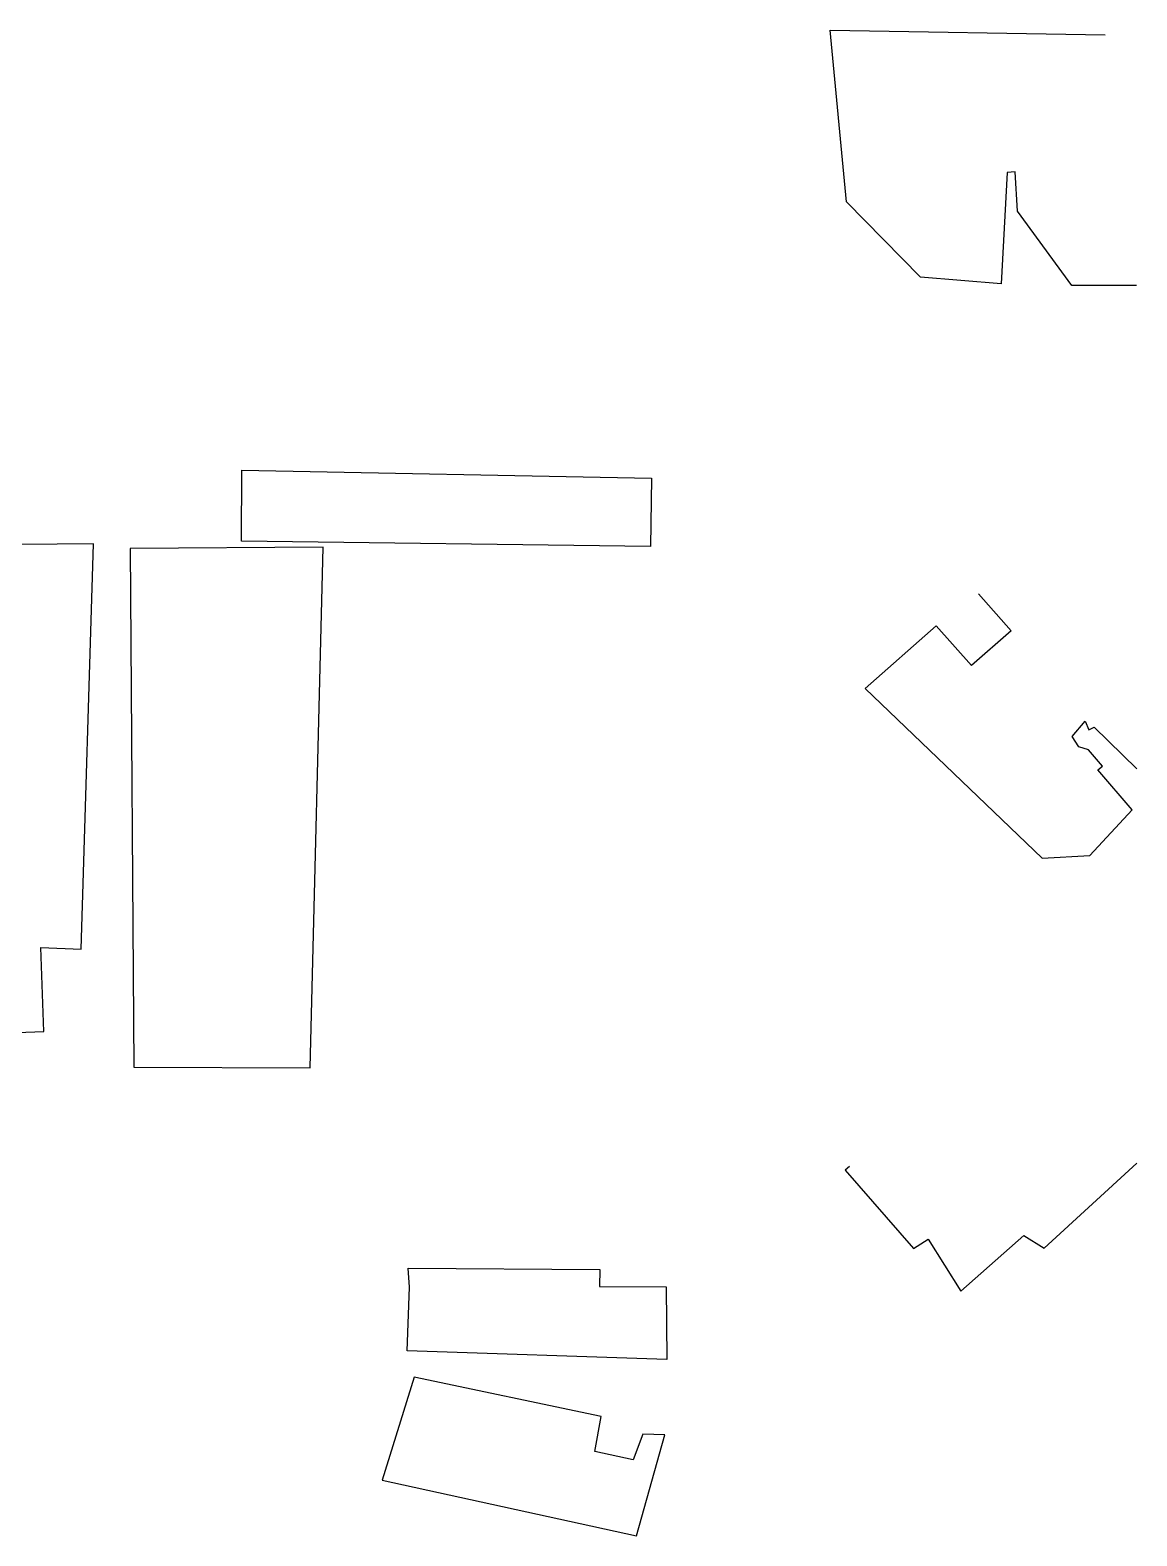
# Model space of a CAD drawing. Header units: metres. Extents: x 320405 to 332543, y 7395686 to 7410003.
# Drawn here: x 327335.7 to 327500, y 7397428.5 to 7397652.1 of the extents above; entities that cross this region are included whole.
import ezdxf

# ---------------------------------------------------------------- set-up
doc = ezdxf.new("R2010")
doc.units = ezdxf.units.M
doc.header["$LTSCALE"] = 10
doc.header["$MEASUREMENT"] = 0
doc.layers.add('Edificações', color=30, linetype='Continuous')

msp = doc.modelspace()

# ---------------------------------------------------------------- linework, layer by layer
at = {"layer": 'Edificações'}
for points in [[(327499.92, 7397614.17), (327490.32, 7397614.17), (327482.3, 7397625.21), (327481.93, 7397631.04), (327480.72, 7397630.92), (327479.85, 7397614.41), (327467.85, 7397615.38), (327456.89, 7397626.59), (327454.46, 7397652.07), (327495.31, 7397651.38)], [(327476.49, 7397568.37), (327481.32, 7397562.92), (327475.45, 7397557.73), (327470.2, 7397563.66), (327459.67, 7397554.34), (327485.94, 7397529.17), (327493, 7397529.54), (327499.32, 7397536.3), (327494.22, 7397542.25), (327494.89, 7397542.82), (327492.81, 7397545.24), (327491.36, 7397545.67), (327490.37, 7397547.23), (327492.3, 7397549.47), (327492.87, 7397548.22), (327493.67, 7397548.59), (327500, 7397542.4)], [(327457.32, 7397483.38), (327456.69, 7397482.84), (327466.85, 7397471.21), (327469.03, 7397472.58), (327473.88, 7397464.89), (327483.23, 7397473.14), (327486.24, 7397471.24), (327500, 7397483.89)]]:
    msp.add_lwpolyline(points, dxfattribs=at)
for points in [[(327367.06, 7397576.2), (327367.11, 7397586.73), (327427.96, 7397585.57), (327427.77, 7397575.43)], [(327345.1, 7397575.8), (327318.05, 7397575.55), (327318.52, 7397525.79), (327303.72, 7397526.17), (327303.81, 7397529.65), (327298.82, 7397529.78), (327299.53, 7397510.62), (327312.28, 7397511.09), (327312.37, 7397508.51), (327317.5, 7397508.7), (327317.39, 7397511.7), (327322.86, 7397511.91), (327323.09, 7397505.74), (327317.61, 7397505.54), (327317.72, 7397502.67), (327337.72, 7397503.41), (327337.26, 7397515.91), (327343.25, 7397515.64)], [(327379.2, 7397575.31), (327350.53, 7397575.1), (327351.08, 7397498.13), (327377.28, 7397498)], [(327430.22, 7397454.74), (327391.67, 7397456.02), (327391.99, 7397465.46), (327391.79, 7397468.27), (327420.25, 7397468.11), (327420.23, 7397465.58), (327430.13, 7397465.53)], [(327419.53, 7397441.07), (327420.45, 7397446.28), (327392.7, 7397452.08), (327387.95, 7397436.82), (327425.71, 7397428.54), (327429.92, 7397443.55), (327426.64, 7397443.63), (327425.21, 7397439.85)]]:
    msp.add_lwpolyline(points, close=True, dxfattribs=at)

doc.saveas('drawing.dxf')
